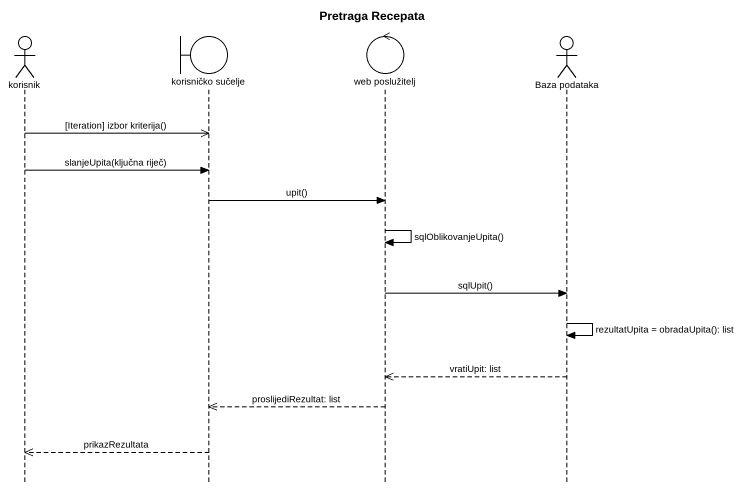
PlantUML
@startuml
title Pretraga Recepata
hide footbox
actor korisnik
boundary "korisničko sučelje" as korisničko_sučelje
control "web poslužitelj" as web_poslužitelj
actor "Baza podataka" as Baza_podataka

korisnik ->> korisničko_sučelje : [Iteration] izbor kriterija()
korisnik -> korisničko_sučelje : slanjeUpita(ključna riječ)
korisničko_sučelje -> web_poslužitelj : upit()
web_poslužitelj -> web_poslužitelj : sqlOblikovanjeUpita()
web_poslužitelj -> Baza_podataka : sqlUpit()
Baza_podataka -> Baza_podataka : rezultatUpita = obradaUpita(): list
Baza_podataka -->> web_poslužitelj : vratiUpit: list
web_poslužitelj -->> korisničko_sučelje : proslijediRezultat: list
korisničko_sučelje -->> korisnik : prikazRezultata
@enduml
